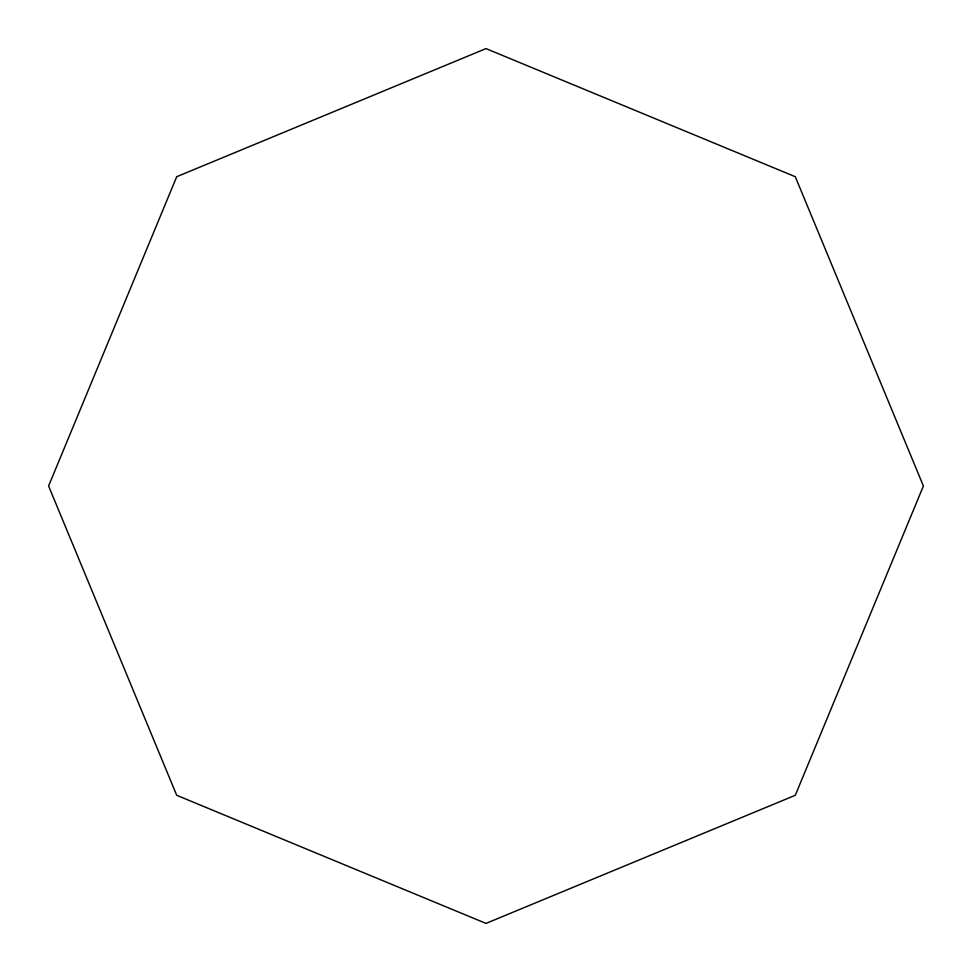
<?xml version="1.0" encoding="UTF-8"?>
<svg xmlns="http://www.w3.org/2000/svg" width="972" height="972" viewBox="0 0 972 972"><rect width="100%" height="100%" fill="white"/><g stroke="black" fill="none" stroke-linecap="round" stroke-linejoin="round"><path stroke-width="1.46" d="M176.71 176.71L48.6 486L176.71 795.29L486 923.4L795.29 795.29L923.4 486L795.29 176.71L486 48.6L176.71 176.71"/></g></svg>
